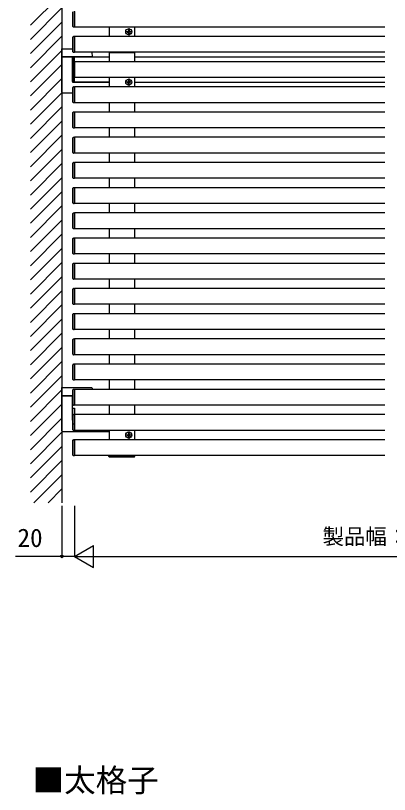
# Model space of a CAD drawing. Units: millimetres, scale not verified. Extents: x -1750 to 1750, y -2608 to 2592.
# Drawn here: x 145 to 739, y -24 to 1212 of the extents above; entities that cross this region are included whole.
import ezdxf
from ezdxf.enums import TextEntityAlignment as Align

# ---------------------------------------------------------------- set-up
doc = ezdxf.new("R2010")
doc.units = ezdxf.units.MM
doc.header["$LTSCALE"] = 14
for name, color, linetype in [('0-2_USER1', 3, 'Continuous'), ('0-4_YKK_12', 2, 'Continuous'), ('0-5_YKK_13', 4, 'Continuous'), ('0-6_YKK_D', 6, 'Continuous'), ('0-8_YSS_K', 3, 'Continuous')]:
    doc.layers.add(name, color=color, linetype=linetype)
doc.styles.add('ＭＳ ゴシック', font='')
doc.styles.get('ＭＳ ゴシック').set_extended_font_data('MS Gothic')

msp = doc.modelspace()

# ---------------------------------------------------------------- linework, layer by layer
at = {"layer": '0-4_YKK_12'}
for p, q in [((239, 1194), (239, 1219)), ((731.5, 1194), (239, 1194)), ((294, 1194), (294, 1179)), ((334, 1194), (334, 1179)), ((239, 1154), (239, 1179)), ((731.5, 1179), (239, 1179)), ((731.5, 1154), (239, 1154)), ((294, 1154), (294, 1139)), ((294, 1153.4), (334, 1153.4)), ((334, 1154), (334, 1139)), ((239, 1146.5), (294, 1146.5)), ((239, 1114), (239, 1139)), ((731.5, 1139), (239, 1139)), ((334, 1146.5), (731.5, 1146.5)), ((731.5, 1114), (239, 1114)), ((294, 1114), (294, 1099)), ((334, 1114), (334, 1099)), ((239, 1106.5), (294, 1106.5)), ((334, 1106.5), (731.5, 1106.5)), ((239, 1074), (239, 1099)), ((731.5, 1099), (239, 1099)), ((731.5, 1074), (239, 1074)), ((294, 1074), (294, 1059)), ((334, 1074), (334, 1059)), ((239, 1034), (239, 1059)), ((731.5, 1059), (239, 1059)), ((731.5, 1034), (239, 1034)), ((294, 1034), (294, 1019)), ((334, 1034), (334, 1019)), ((239, 994), (239, 1019)), ((731.5, 1019), (239, 1019)), ((731.5, 994), (239, 994)), ((294, 994), (294, 979)), ((334, 994), (334, 979)), ((239, 954), (239, 979)), ((731.5, 979), (239, 979)), ((731.5, 954), (239, 954)), ((294, 954), (294, 939)), ((334, 954), (334, 939)), ((239, 914), (239, 939)), ((731.5, 939), (239, 939)), ((731.5, 914), (239, 914)), ((294, 914), (294, 899)), ((334, 914), (334, 899)), ((239, 874), (239, 899)), ((731.5, 899), (239, 899)), ((731.5, 874), (239, 874)), ((294, 874), (294, 859)), ((334, 874), (334, 859)), ((239, 834), (239, 859)), ((731.5, 859), (239, 859)), ((731.5, 834), (239, 834)), ((294, 834), (294, 819)), ((334, 834), (334, 819)), ((239, 794), (239, 819)), ((731.5, 819), (239, 819)), ((731.5, 794), (239, 794)), ((294, 794), (294, 779)), ((334, 794), (334, 779)), ((239, 754), (239, 779)), ((731.5, 779), (239, 779)), ((731.5, 754), (239, 754)), ((294, 754), (294, 739)), ((334, 754), (334, 739)), ((239, 714), (239, 739)), ((731.5, 739), (239, 739)), ((731.5, 714), (239, 714)), ((294, 714), (294, 699)), ((334, 714), (334, 699)), ((239, 674), (239, 699)), ((731.5, 699), (239, 699)), ((731.5, 674), (239, 674)), ((294, 674), (294, 659)), ((334, 674), (334, 659)), ((239, 634), (239, 659)), ((731.5, 659), (239, 659)), ((731.5, 634), (239, 634)), ((294, 634), (294, 619)), ((334, 634), (334, 619)), ((239, 594), (239, 619)), ((731.5, 619), (239, 619)), ((731.5, 594), (239, 594)), ((294, 594), (294, 579)), ((334, 594), (334, 579)), ((239, 554), (239, 579)), ((731.5, 579), (239, 579)), ((731.5, 554), (239, 554)), ((294, 554), (294, 539)), ((334, 554), (334, 539)), ((239, 514), (239, 539)), ((731.5, 539), (239, 539)), ((731.5, 514), (239, 514))]:
    msp.add_line(p, q, dxfattribs=at)
at = {"layer": '0-5_YKK_13'}
for p, q in [((236.5, 1194.79), (236.5, 1218.21)), ((239, 1218.7), (239, 1194.3)), ((322.61, 1187.09), (323.65, 1187.11)), ((323.65, 1187.11), (324.25, 1187.23)), ((324.37, 1187.84), (324.25, 1187.23)), ((324.39, 1188.88), (324.37, 1187.84)), ((324.98, 1192.23), (324.98, 1180.76)), ((325.58, 1188.88), (325.6, 1187.84)), ((325.6, 1187.84), (325.71, 1187.23)), ((326.32, 1187.11), (325.71, 1187.23)), ((327.36, 1187.09), (326.32, 1187.11)), ((236.5, 1154.79), (236.5, 1178.21)), ((237.44, 1179.2), (239, 1179.3)), ((239, 1179.3), (239, 1178.7)), ((239, 1178.7), (239, 1154.3)), ((330.72, 1186.5), (319.25, 1186.5)), ((322.61, 1185.91), (323.65, 1185.89)), ((323.65, 1185.89), (324.25, 1185.77)), ((324.37, 1185.16), (324.25, 1185.77)), ((324.39, 1184.12), (324.37, 1185.16)), ((325.58, 1184.12), (325.6, 1185.16)), ((325.6, 1185.16), (325.71, 1185.77)), ((326.32, 1185.89), (325.71, 1185.77)), ((327.36, 1185.91), (326.32, 1185.89)), ((219, 1158.56), (219, 1159.5)), ((219, 1159.5), (236.5, 1159.5)), ((219, 1146.5), (219, 1158.56)), ((267.5, 1146.5), (267.04, 1154)), ((267.5, 1146.5), (219, 1146.5)), ((236.5, 1145.88), (236.5, 1107.12)), ((236.5, 1114.79), (236.5, 1138.21)), ((239, 1146.5), (236.97, 1146.38)), ((237.44, 1139.2), (239, 1139.3)), ((239, 1146), (239, 1146.5)), ((239, 1139.3), (239, 1138.7)), ((239, 1138.7), (239, 1114.3)), ((294, 1106.5), (236.5, 1106.5)), ((330.72, 1106.5), (319.25, 1106.5)), ((322.61, 1107.09), (323.65, 1107.11)), ((322.61, 1105.91), (323.65, 1105.89)), ((323.65, 1107.11), (324.25, 1107.23)), ((323.65, 1105.89), (324.25, 1105.77)), ((324.37, 1107.84), (324.25, 1107.23)), ((324.37, 1105.16), (324.25, 1105.77)), ((324.39, 1108.88), (324.37, 1107.84)), ((324.39, 1104.12), (324.37, 1105.16)), ((324.98, 1112.23), (324.98, 1100.76)), ((325.58, 1108.88), (325.6, 1107.84)), ((325.58, 1104.12), (325.6, 1105.16)), ((325.6, 1107.84), (325.71, 1107.23)), ((325.6, 1105.16), (325.71, 1105.77)), ((326.32, 1107.11), (325.71, 1107.23)), ((326.32, 1105.89), (325.71, 1105.77)), ((327.36, 1107.09), (326.32, 1107.11)), ((327.36, 1105.91), (326.32, 1105.89)), ((219, 1090.5), (219, 1089.5)), ((219, 1089.5), (236.5, 1089.5)), ((236.5, 1074.79), (236.5, 1098.21)), ((237.44, 1099.2), (239, 1099.3)), ((239, 1099.3), (239, 1098.7)), ((239, 1098.7), (239, 1074.3)), ((236.5, 1034.79), (236.5, 1058.21)), ((237.44, 1059.2), (239, 1059.3)), ((239, 1059.3), (239, 1058.7)), ((239, 1058.7), (239, 1034.3)), ((236.5, 994.79), (236.5, 1018.21)), ((237.44, 1019.2), (239, 1019.3)), ((239, 1019.3), (239, 1018.7)), ((239, 1018.7), (239, 994.3)), ((236.5, 954.79), (236.5, 978.21)), ((237.44, 979.2), (239, 979.3)), ((239, 979.3), (239, 978.7)), ((239, 978.7), (239, 954.3)), ((236.5, 914.79), (236.5, 938.21)), ((237.44, 939.2), (239, 939.3)), ((239, 939.3), (239, 938.7)), ((239, 938.7), (239, 914.3)), ((236.5, 874.79), (236.5, 898.21)), ((237.44, 899.2), (239, 899.3)), ((239, 899.3), (239, 898.7)), ((239, 898.7), (239, 874.3)), ((236.5, 834.79), (236.5, 858.21)), ((237.44, 859.2), (239, 859.3)), ((239, 859.3), (239, 858.7)), ((239, 858.7), (239, 834.3)), ((236.5, 794.79), (236.5, 818.21)), ((237.44, 819.2), (239, 819.3)), ((239, 819.3), (239, 818.7)), ((239, 818.7), (239, 794.3)), ((237.44, 779.2), (239, 779.3)), ((239, 779.3), (239, 778.7)), ((239, 778.7), (239, 754.3)), ((236.5, 754.79), (236.5, 778.21)), ((236.5, 714.79), (236.5, 738.21)), ((237.44, 739.2), (239, 739.3)), ((239, 739.3), (239, 738.7)), ((239, 738.7), (239, 714.3)), ((236.5, 674.79), (236.5, 698.21)), ((237.44, 699.2), (239, 699.3)), ((239, 699.3), (239, 698.7)), ((239, 698.7), (239, 674.3)), ((236.5, 634.79), (236.5, 658.21)), ((237.44, 659.2), (239, 659.3)), ((239, 659.3), (239, 658.7)), ((239, 658.7), (239, 634.3)), ((219, 621.06), (219, 622)), ((219, 609), (219, 621.06)), ((236.5, 594.79), (236.5, 618.21)), ((237.44, 619.2), (239, 619.3)), ((239, 619.3), (239, 618.7)), ((239, 618.7), (239, 594.3)), ((266.76, 621.06), (266.89, 619)), ((236.5, 609), (219, 609)), ((236.5, 564.79), (236.5, 588.21)), ((237.44, 589.2), (239, 589.3)), ((239, 589.3), (239, 588.7)), ((239, 588.7), (239, 564.3)), ((236.5, 554.79), (236.5, 578.21)), ((237.44, 579.2), (239, 579.3)), ((239, 579.3), (239, 578.7)), ((239, 578.7), (239, 554.3)), ((219, 553), (219, 552)), ((219, 552), (294, 552)), ((330.72, 546.5), (319.25, 546.5)), ((322.61, 547.09), (323.65, 547.11)), ((322.61, 545.91), (323.65, 545.89)), ((323.65, 547.11), (324.25, 547.23)), ((323.65, 545.89), (324.25, 545.77)), ((324.37, 547.84), (324.25, 547.23)), ((324.37, 545.16), (324.25, 545.77)), ((324.39, 548.88), (324.37, 547.84)), ((324.39, 544.12), (324.37, 545.16)), ((324.98, 552.23), (324.98, 540.76)), ((325.58, 548.88), (325.6, 547.84)), ((325.58, 544.12), (325.6, 545.16)), ((325.6, 547.84), (325.71, 547.23)), ((325.6, 545.16), (325.71, 545.77)), ((326.32, 547.11), (325.71, 547.23)), ((326.32, 545.89), (325.71, 545.77)), ((327.36, 547.09), (326.32, 547.11)), ((327.36, 545.91), (326.32, 545.89)), ((236.5, 514.79), (236.5, 538.21)), ((237.44, 539.2), (239, 539.3)), ((239, 539.3), (239, 538.7)), ((239, 538.7), (239, 514.3)), ((333.41, 511.5), (294.59, 511.5)), ((333.5, 514), (334.5, 514)), ((334.5, 514), (334.4, 512.44))]:
    msp.add_line(p, q, dxfattribs=at)
for points in [[(239, 1194.3), (239, 1193.7), (237.44, 1193.79)], [(239, 1154.3), (239, 1153.7), (237.44, 1153.79)], [(219, 1090.5), (219, 1146.5), (234.5, 1146.5)], [(235.5, 1107.5), (235.5, 1146.5), (234.5, 1146.5)], [(236.97, 1106.62), (239, 1106.5), (239, 1107), (239, 1146)], [(239, 1114.3), (239, 1113.7), (237.44, 1113.79)], [(239, 1074.3), (239, 1073.7), (237.44, 1073.79)], [(239, 1034.3), (239, 1033.7), (237.44, 1033.79)], [(239, 994.3), (239, 993.7), (237.44, 993.79)], [(239, 954.3), (239, 953.7), (237.44, 953.79)], [(239, 914.3), (239, 913.7), (237.44, 913.79)], [(239, 874.3), (239, 873.7), (237.44, 873.79)], [(239, 834.3), (239, 833.7), (237.44, 833.79)], [(239, 794.3), (239, 793.7), (237.44, 793.79)], [(239, 754.3), (239, 753.7), (237.44, 753.79)], [(239, 714.3), (239, 713.7), (237.44, 713.79)], [(239, 674.3), (239, 673.7), (237.44, 673.79)], [(239, 634.3), (239, 633.7), (237.44, 633.79)], [(219, 622), (236.5, 622), (265.76, 622)], [(219, 553), (219, 609), (234.5, 609)], [(235.5, 570), (235.5, 609), (234.5, 609)], [(239, 594.3), (239, 593.7), (237.44, 593.79)], [(239, 564.3), (239, 563.7), (237.44, 563.79)], [(239, 554.3), (239, 553.7), (237.44, 553.79)], [(239, 514.3), (239, 513.7), (237.44, 513.79)], [(293.6, 512.44), (293.5, 514), (294.5, 514), (333.5, 514)]]:
    msp.add_lwpolyline(points, dxfattribs=at)
for centre, radius in [((324.98, 1186.5), 4.74), ((327.63, 1183.86), 0.3), ((324.98, 1106.5), 4.74), ((327.63, 1103.86), 0.3), ((324.98, 546.5), 4.74), ((327.63, 543.86), 0.3)]:
    msp.add_circle(centre, radius, dxfattribs=at)
for centre, radius, start, end in [((237.5, 1194.79), 1, 180, 266.5), ((324.98, 1186.5), 2.45, 165.9892, 194.0108), ((324.98, 1186.5), 2.45, 75.9892, 104.0108), ((324.98, 1186.5), 2.45, 345.9892, 14.0108), ((237.5, 1178.21), 1, 93.5, 180), ((324.98, 1186.5), 2.45, 255.9892, 284.0108), ((237.5, 1154.79), 1, 180, 266.5), ((237, 1145.88), 0.5, 93.5, 180), ((237.5, 1138.21), 1, 93.5, 180), ((237.5, 1114.79), 1, 180, 266.5), ((236.5, 1107.5), 1, 180, 270), ((237, 1107.12), 0.5, 180, 266.5), ((324.98, 1106.5), 2.45, 165.9892, 194.0108), ((324.98, 1106.5), 2.45, 75.9892, 104.0108), ((324.98, 1106.5), 2.45, 255.9892, 284.0108), ((324.98, 1106.5), 2.45, 345.9892, 14.0108), ((237.5, 1098.21), 1, 93.5, 180), ((237.5, 1074.79), 1, 180, 266.5), ((237.5, 1058.21), 1, 93.5, 180), ((237.5, 1034.79), 1, 180, 266.5), ((237.5, 1018.21), 1, 93.5, 180), ((237.5, 994.79), 1, 180, 266.5), ((237.5, 978.21), 1, 93.5, 180), ((237.5, 954.79), 1, 180, 266.5), ((237.5, 938.21), 1, 93.5, 180), ((237.5, 914.79), 1, 180, 266.5), ((237.5, 898.21), 1, 93.5, 180), ((237.5, 874.79), 1, 180, 266.5), ((237.5, 858.21), 1, 93.5, 180), ((237.5, 834.79), 1, 180, 266.5), ((237.5, 818.21), 1, 93.5, 180), ((237.5, 794.79), 1, 180, 266.5), ((237.5, 778.21), 1, 93.5, 180), ((237.5, 754.79), 1, 180, 266.5), ((237.5, 738.21), 1, 93.5, 180), ((237.5, 714.79), 1, 180, 266.5), ((237.5, 698.21), 1, 93.5, 180), ((237.5, 674.79), 1, 180, 266.5), ((237.5, 658.21), 1, 93.5, 180), ((237.5, 634.79), 1, 180, 266.5), ((237.5, 618.21), 1, 93.5, 180), ((265.76, 621), 1, 3.5, 90), ((237.5, 594.79), 1, 180, 266.5), ((237.5, 588.21), 1, 93.5, 180), ((236.5, 570), 1, 180, 270), ((237.5, 578.21), 1, 93.5, 180), ((237.5, 564.79), 1, 180, 266.5), ((237.5, 554.79), 1, 180, 266.5), ((324.98, 546.5), 2.45, 165.9892, 194.0108), ((324.98, 546.5), 2.45, 75.9892, 104.0108), ((324.98, 546.5), 2.45, 255.9892, 284.0108), ((324.98, 546.5), 2.45, 345.9892, 14.0108), ((237.5, 538.21), 1, 93.5, 180), ((237.5, 514.79), 1, 180, 266.5), ((294.59, 512.5), 1, 183.5, 270), ((333.41, 512.5), 1, 270, 356.5)]:
    msp.add_arc(centre, radius, start, end, dxfattribs=at)
at = {"layer": '0-6_YKK_D'}
for p, q in [((219, 434), (219, 353)), ((239, 434), (239, 353)), ((239, 434), (239, 353)), ((239, 354), (269.31, 371.5)), ((269.31, 336.5), (269.31, 371.5)), ((239, 354), (269.31, 336.5)), ((239, 354), (299.62, 354)), ((274, 354), (1204, 354))]:
    msp.add_line(p, q, dxfattribs=at)
msp.add_lwpolyline([(239, 354), (219, 354), (145.32, 354)], dxfattribs=at)
msp.add_circle((219, 354), 2.12, dxfattribs=at)
at = {"layer": '0-8_YSS_K'}
for p, q in [((219, 1839), (219, 439)), ((169, 1196.84), (219, 1246.84)), ((169, 1174.39), (219, 1224.39)), ((169, 1151.94), (219, 1201.94)), ((169, 1129.49), (219, 1179.49)), ((169, 1107.04), (219, 1157.04)), ((169, 1084.59), (219, 1134.59)), ((169, 1062.14), (219, 1112.14)), ((169, 1039.68), (219, 1089.68)), ((169, 1017.23), (219, 1067.23)), ((169, 994.78), (219, 1044.78)), ((169, 972.33), (219, 1022.33)), ((169, 949.88), (219, 999.88)), ((169, 927.43), (219, 977.43)), ((169, 904.98), (219, 954.98)), ((169, 882.53), (219, 932.53)), ((169, 860.08), (219, 910.08)), ((169, 837.63), (219, 887.63)), ((169, 815.18), (219, 865.18)), ((169, 792.73), (219, 842.73)), ((169, 770.28), (219, 820.28)), ((169, 747.83), (219, 797.83)), ((169, 725.38), (219, 775.38)), ((169, 702.93), (219, 752.93)), ((169, 680.47), (219, 730.47)), ((169, 658.02), (219, 708.02)), ((169, 635.57), (219, 685.57)), ((169, 613.12), (219, 663.12)), ((169, 590.67), (219, 640.67)), ((169, 568.22), (219, 618.22)), ((169, 545.77), (219, 595.77)), ((169, 523.32), (219, 573.32)), ((169, 500.87), (219, 550.87)), ((169, 478.42), (219, 528.42)), ((169, 455.97), (219, 505.97)), ((174.48, 439), (219, 483.52)), ((196.93, 439), (219, 461.07))]:
    msp.add_line(p, q, dxfattribs=at)

# ---------------------------------------------------------------- texts
at = {"layer": '0-2_USER1', "style": 'ＭＳ ゴシック'}
msp.add_text('■太格子', height=36.66, dxfattribs=at).set_placement((172.49, -30.59), align=Align.BOTTOM_LEFT)
at = {"layer": '0-6_YKK_D', "style": 'ＭＳ ゴシック'}
for s, height, p in [('20', 29.33, (148.36, 360)), ('製品幅：W', 24.93, (632.85, 365.6))]:
    msp.add_text(s, height=height, dxfattribs=at).set_placement(p, align=Align.BOTTOM_LEFT)

doc.saveas('drawing.dxf')
